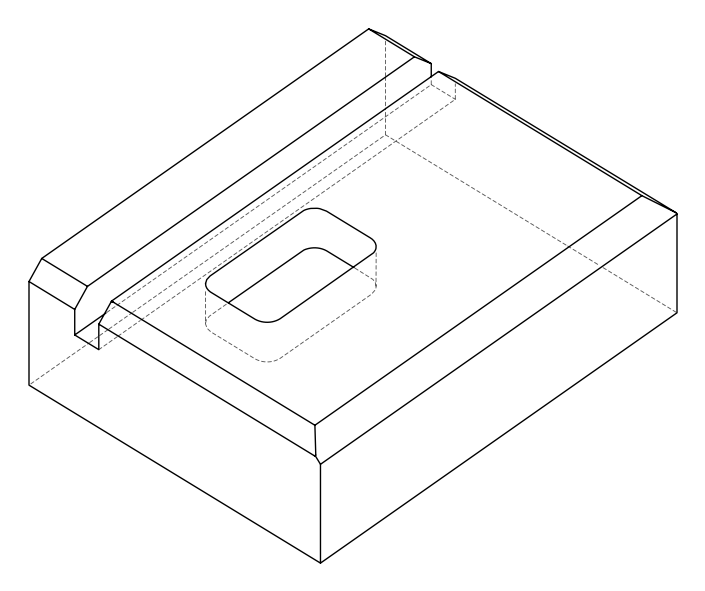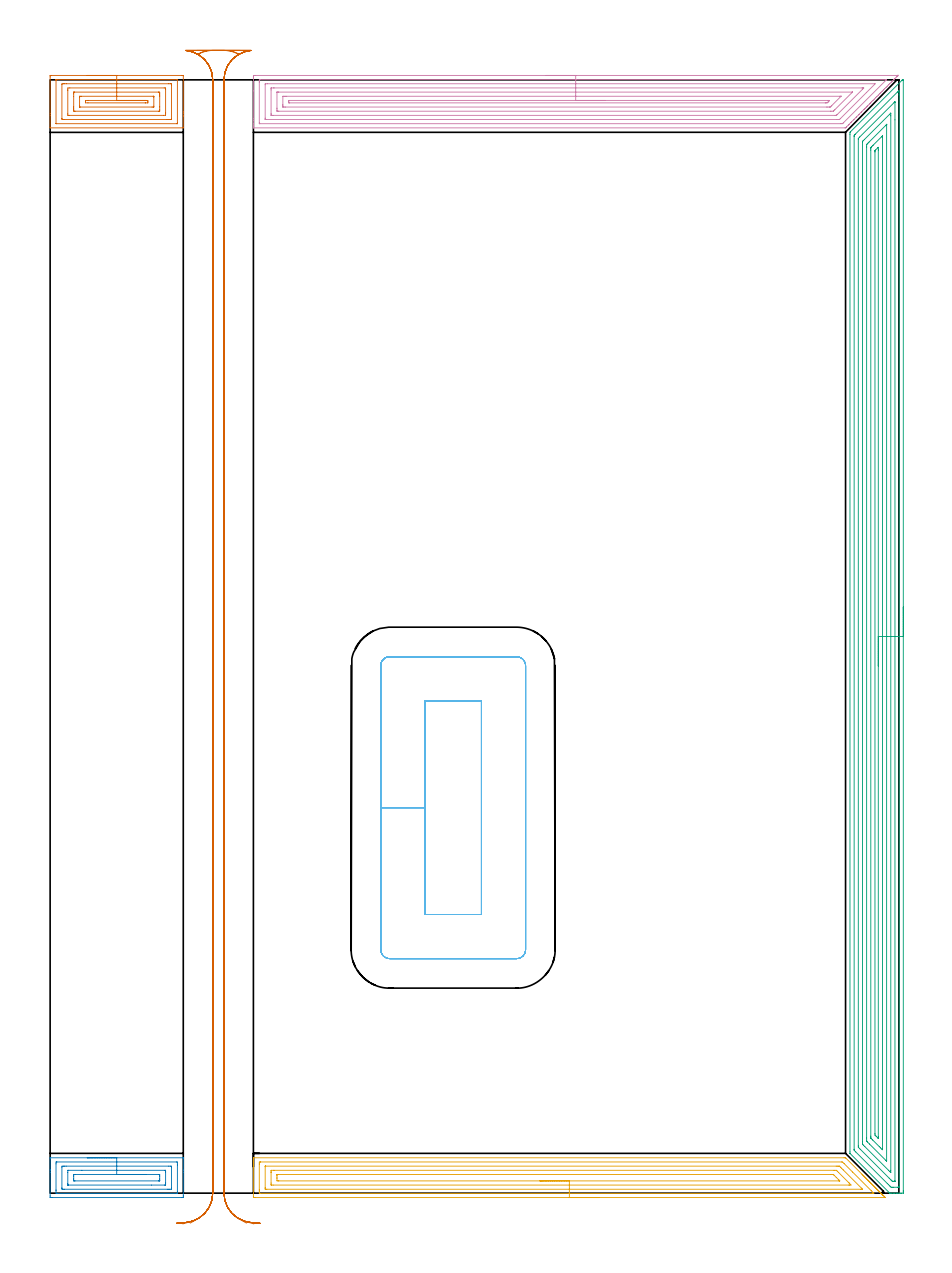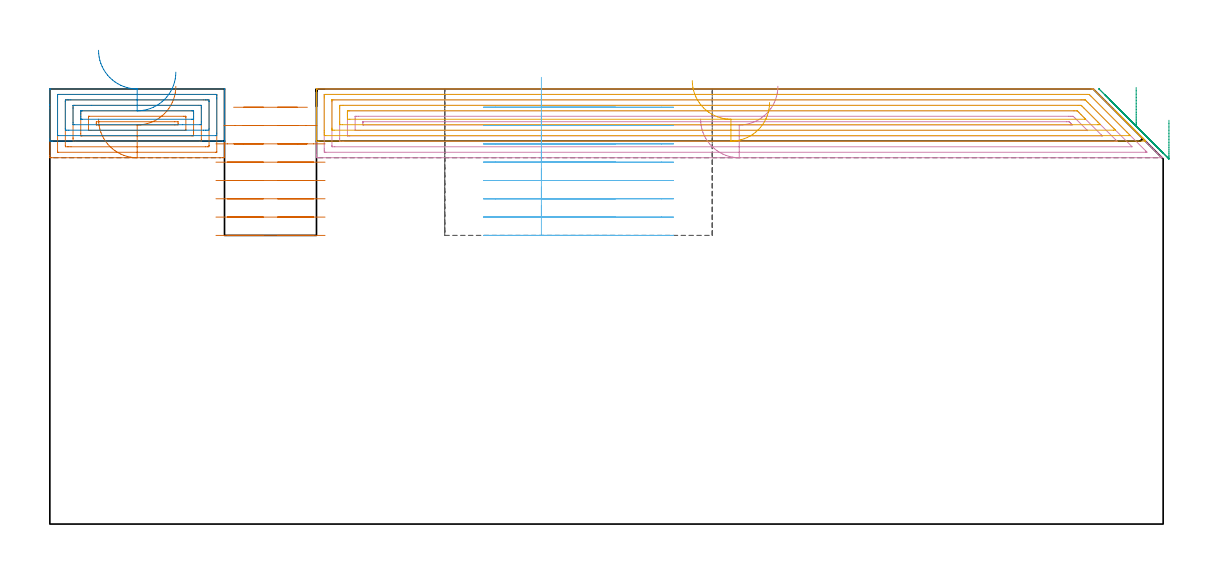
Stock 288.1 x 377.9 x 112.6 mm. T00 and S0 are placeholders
(PLAN: 7 operations, 1 tool changes, 68.6 min)
(1 AREA_MILL | FG_CHAMFER_SURFACE | UGT0205_001 | 2.77 min | 8370 mm3)
(2 AREA_MILL_1 | FG_CHAMFER_SURFACE_1 | UGT0205_001 | 2.09 min | 4748 mm3)
(3 AREA_MILL_2 | FG_CHAMFER_SURFACE_2 | UGT0205_001 | 20.66 min | 61865 mm3)
(4 AREA_MILL_3 | FG_CHAMFER_SURFACE_3 | UGT0205_001 | 12 min | 34031 mm3)
(5 AREA_MILL_4 | FG_CHAMFER_SURFACE_4 | UGT0205_001 | 8.61 min | 19360 mm3)
(6 MILL_RECTANGULAR_POCKET | POCKET_RECTANGULAR_STRAIGHT | UGT0201_094 | Follow Part, ap 5, ae 75% | 8.95 min | 315731 mm3)
(7 MILL_RECTANGULAR_SLOT | SLOT_RECTANGULAR | UGT0201_094 | Follow Part, ap 5, ae 75% | 13.52 min | 337219 mm3)
(TOOL UGT0205_001 | Chamfer Mill 20 x 3 x 45 deg. | D20 FL50 Z2)
(TOOL UGT0201_094 | End mill 20 mm | D20 FL38 Z4)
(OP 1 AREA_MILL)
G17 G21 G94 G90
T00 M6
G54
G17 G0 G90 X12.6 Y379.4 S1061 M3
G43 Z122.6 H0
Z104.8
G94 G1 X12.638 Z103.928 F250.
X12.752 Z103.064
X12.941 Z102.212
X13.203 Z101.38
X13.537 Z100.574
X13.94 Z99.8
X14.409 Z99.064
X14.94 Z98.372
X15.529 Z97.729
X16.172 Z97.14
X16.864 Z96.609
X17.6 Z96.14
X18.374 Z95.737
X19.18 Z95.403
X20.012 Z95.141
X20.864 Z94.952
X21.728 Z94.838
X22.6 Z94.8
X44.708
X45.102 Y379.394 Z94.802
X45.19 Y379.391 Z94.805
X45.2 Y379.297 Z94.899
Y367.011 Z107.183
Y366.519 Z107.674
Y365.734 Z108.465
Y365.634 Z108.564
X45.199 Y361.709 Z112.489
X45.19 Y361.605 Z112.593
X45.15 Y361.6 Z112.6
X0.05
X0.01 Y361.605 Z112.593
X0. Y361.711 Z112.487
Y365.734 Z108.465
Y366.519 Z107.674
Y378.904 Z95.292
X0.001 Y379.395 Z94.801
X0.002 Y379.396 Z94.8
X0.492 Y379.4
X22.6
Y377.986 Z96.214
X42.974 Y377.985 Z96.215
X43.143 Y377.981 Z96.219
X43.18 Y377.979 Z96.221
X43.19 Y377.961 Z96.239
X43.196 Y377.929 Z96.271
X43.199 Y377.895 Z96.305
Y363.344 Z110.856
X43.196 Y363.171 Z111.029
X43.19 Y363.033 Z111.167
X43.184 Y363.02 Z111.18
X43.178 Y363.017 Z111.183
X43.152 Y363.015 Z111.185
X42.94 Y363.014 Z111.186
X2.226 Y363.015 Z111.185
X2.057 Y363.019 Z111.181
X2.021 Y363.021 Z111.179
X2.01 Y363.039 Z111.161
X2.004 Y363.071 Z111.129
X2.001 Y363.105 Z111.095
Y377.656 Z96.544
X2.004 Y377.829 Z96.371
X2.01 Y377.967 Z96.233
X2.016 Y377.98 Z96.22
X2.022 Y377.983 Z96.217
X2.048 Y377.985 Z96.215
X2.26 Y377.986 Z96.214
X22.6
Y376.572 Z97.628
X40.287 Y376.571 Z97.629
X40.852 Y376.569 Z97.631
X41.171 Y376.564 Z97.636
X41.198 Y376.25 Z97.95
X41.2 Y376.222 Z97.978
X41.199 Y364.722 Z109.478
X41.171 Y364.435 Z109.765
X40.606 Y364.43 Z109.77
X40.287 Y364.429 Z109.771
X39.724 Y364.428 Z109.772
X4.913 Y364.429 Z109.771
X4.348 Y364.431 Z109.769
X4.029 Y364.436 Z109.764
X4.002 Y364.75 Z109.45
X4.001 Y364.778 Z109.422
Y376.278 Z97.922
X4.029 Y376.564 Z97.636
X4.594 Y376.57 Z97.63
X4.913 Y376.571 Z97.629
X5.476 Y376.572 Z97.628
X22.6
Y375.157 Z99.043
X38.727
X39.187 Y375.15 Z99.05
X39.199 Y374.684 Z99.516
X39.2 Y366.722 Z107.478
X39.198 Y366.519 Z107.681
X39.187 Y365.85 Z108.35
X38.518 Y365.843 Z108.357
X6.473
X6.013 Y365.85 Z108.35
X6.001 Y366.316 Z107.884
X6. Y374.278 Z99.922
X6.002 Y374.481 Z99.719
X6.013 Y375.15 Z99.05
X6.682 Y375.157 Z99.043
X22.6
Y373.743 Z100.457
X36.749 Y373.742 Z100.458
X36.896 Y373.741 Z100.459
X37.18 Y373.736 Z100.464
X37.19 Y373.596 Z100.604
X37.198 Y373.147 Z101.053
X37.2 Y372.712 Z101.488
Y372.261 Z101.939
Y368.722 Z105.478
Y367.838 Z106.362
X37.197 Y367.404 Z106.796
X37.193 Y367.292 Z106.908
X37.191 Y367.269 Z106.931
X37.14 Y367.264 Z106.936
X37.043 Y367.26 Z106.94
X36.896 Y367.257 Z106.943
X8.451 Y367.258 Z106.942
X8.304 Y367.259 Z106.941
X8.02 Y367.264 Z106.936
X8.01 Y367.404 Z106.796
X8.002 Y367.853 Z106.347
X8. Y368.288 Z105.912
Y368.739 Z105.461
Y372.278 Z101.922
Y373.162 Z101.038
X8.003 Y373.596 Z100.604
X8.007 Y373.708 Z100.492
X8.009 Y373.731 Z100.469
X8.06 Y373.736 Z100.464
X8.157 Y373.74 Z100.46
X8.304 Y373.743 Z100.457
X22.6
Y372.329 Z101.871
X34.981
X35.148 Y372.328 Z101.872
X35.176 Y372.325 Z101.875
X35.184 Y372.323 Z101.877
X35.19 Y372.309 Z101.892
X35.196 Y372.193 Z102.007
X35.199 Y372.046 Z102.154
Y368.954 Z105.246
X35.193 Y368.734 Z105.466
X35.19 Y368.678 Z105.522
X35.168 Y368.675 Z105.525
X35.106 Y368.673 Z105.527
X34.981 Y368.672 Z105.528
X34.598 Y368.671 Z105.529
X10.219
X10.052 Y368.672 Z105.528
X10.024 Y368.675 Z105.525
X10.016 Y368.677 Z105.523
X10.01 Y368.691 Z105.509
X10.004 Y368.807 Z105.393
X10.001 Y368.954 Z105.246
Y372.046 Z102.155
X10.007 Y372.266 Z101.934
X10.01 Y372.322 Z101.878
X10.032 Y372.325 Z101.875
X10.094 Y372.327 Z101.873
X10.219 Y372.328 Z101.872
X10.602 Y372.329 Z101.871
X22.6
Y370.915 Z103.285
X32.355
X33.175 Y370.908 Z103.292
X33.19 Y370.5 Z103.7
X33.177 Y370.092 Z104.108
X33.155 Y370.091 Z104.109
X32.328 Y370.085 Z104.115
X32.3
X12.845
X12.025 Y370.092 Z104.108
X12.01 Y370.5 Z103.7
X12.023 Y370.908 Z103.292
X12.045 Y370.909 Z103.291
X12.872 Y370.915 Z103.285
X22.6
X23.472 Z103.323
X24.337 Z103.437
X25.188 Z103.626
X26.02 Z103.888
X26.826 Z104.222
X27.6 Z104.625
X28.336 Z105.094
X29.028 Z105.625
X29.671 Z106.214
X30.26 Z106.857
X30.792 Z107.55
X31.26 Z108.285
X31.663 Z109.059
X31.997 Z109.865
X32.259 Z110.697
X32.448 Z111.549
X32.562 Z112.414
X32.6 Z113.285
G0 Z122.6
M5
M2
(OP 2 AREA_MILL_1)
G17 G21 G94 G90
T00 M6
G54
G17 G0 G90 X12.6 Y12. S1061 M3
G43 Z122.6 H0
G94 G1 X12.638 Z121.728 F250.
X12.752 Z120.863
X12.941 Z120.012
X13.203 Z119.18
X13.537 Z118.374
X13.94 Z117.6
X14.408 Z116.864
X14.94 Z116.172
X15.529 Z115.529
X16.172 Z114.939
X16.864 Z114.408
X17.6 Z113.94
X18.374 Z113.537
X19.18 Z113.203
X20.012 Z112.941
X20.864 Z112.752
X21.728 Z112.638
X22.6 Z112.6
X45.15
X45.191 Y11.995 Z112.591
X45.194 Y11.991 Z112.586
X45.2 Y11.88 Z112.478
Y7.813 Z108.412
Y7.025 Z107.619
X45.199 Y-0.963 Z99.633
X45.197 Y-1.454 Z99.142
X45.193 Y-1.491 Z99.105
X44.708 Y-1.5 Z99.1
X0.716 Y-1.499 Z99.101
X0.492 Y-1.498 Z99.102
X0.007 Y-1.491 Z99.105
X0.003 Y-1.454 Z99.142
X0. Y-0.963 Z99.633
Y7.025 Z107.619
Y7.813 Z108.412
Y7.913 Z108.511
Y11.88 Z112.479
X0.006 Y11.991 Z112.586
X0.009 Y11.995 Z112.591
X0.05 Y12. Z112.6
X22.6
Y10.586 Z111.186
X42.94 Y10.585 Z111.185
X43.19 Y10.575 Z111.175
X43.197 Y10.317 Z110.917
X43.2 Y9.688 Z110.288
Y9.427 Z110.027
X43.199 Y0.552 Z101.152
X43.19 Y-0.075 Z100.525
X42.95 Y-0.085 Z100.515
X42.94 Y-0.086 Z100.514
X2.26 Y-0.085 Z100.515
X2.01 Y-0.075 Z100.525
X2.003 Y0.183 Z100.783
X2. Y0.812 Z101.412
Y1.073 Z101.673
X2.001 Y9.948 Z110.548
X2.01 Y10.575 Z111.175
X2.25 Y10.585 Z111.185
X2.26 Y10.586 Z111.186
X22.6
Y9.172 Z109.772
X40.287 Y9.171 Z109.771
X40.804 Y9.169 Z109.769
X41.171 Y9.164 Z109.764
X41.198 Y8.8 Z109.4
X41.2 Y8.772 Z109.372
X41.199 Y1.672 Z102.272
X41.171 Y1.335 Z101.935
X40.655 Y1.33 Z101.93
X40.287 Y1.329 Z101.929
X39.772 Y1.328 Z101.928
X4.913 Y1.329 Z101.929
X4.397 Y1.331 Z101.931
X4.029 Y1.335 Z101.935
X4.002 Y1.7 Z102.3
X4. Y1.728 Z102.328
X4.001 Y8.828 Z109.428
X4.029 Y9.164 Z109.764
X4.545 Y9.17 Z109.77
X4.913 Y9.171 Z109.771
X5.428 Y9.172 Z109.772
X22.6
Y7.757 Z108.357
X38.951
X39.091 Y7.755 Z108.355
X39.159 Y7.753 Z108.353
X39.186 Y7.751 Z108.351
X39.19 Y7.73 Z108.33
X39.199 Y7.229 Z107.829
Y3.475 Z104.075
X39.195 Y2.795 Z103.395
X39.19 Y2.751 Z103.351
X39.155 Y2.749 Z103.349
X39.065 Y2.746 Z103.346
X38.883 Y2.744 Z103.344
X34.384 Y2.743 Z103.343
X6.249
X6.109 Y2.745 Z103.345
X6.041 Y2.747 Z103.347
X6.014 Y2.749 Z103.349
X6.01 Y2.77 Z103.37
X6.001 Y3.271 Z103.871
Y7.025 Z107.625
X6.005 Y7.705 Z108.305
X6.01 Y7.749 Z108.349
X6.045 Y7.751 Z108.351
X6.135 Y7.754 Z108.354
X6.317 Y7.756 Z108.356
X10.778 Y7.757 Z108.357
X22.6
Y6.343 Z106.943
X36.749
X36.954 Y6.342 Z106.942
X37.09 Y6.339 Z106.939
X37.19 Y6.336 Z106.936
X37.193 Y6.288 Z106.888
X37.197 Y6.138 Z106.738
X37.2 Y5.685 Z106.285
Y4.798 Z105.398
X37.199 Y4.362 Z104.962
X37.198 Y4.249 Z104.849
X37.194 Y4.193 Z104.793
X37.191 Y4.17 Z104.77
X37.157 Y4.164 Z104.764
X36.952 Y4.159 Z104.759
X36.749 Y4.158 Z104.758
X8.451 Y4.157 Z104.757
X8.246 Y4.158 Z104.758
X8.11 Y4.161 Z104.761
X8.01 Y4.164 Z104.764
X8.007 Y4.212 Z104.812
X8.003 Y4.362 Z104.962
X8. Y4.815 Z105.415
Y5.702 Z106.302
X8.001 Y6.138 Z106.738
X8.002 Y6.251 Z106.851
X8.006 Y6.307 Z106.907
X8.009 Y6.33 Z106.93
X8.043 Y6.336 Z106.936
X8.248 Y6.341 Z106.941
X8.451 Y6.342 Z106.942
X22.6 Y6.343 Z106.943
X23.472 Z106.981
X24.336 Z107.095
X25.188 Z107.284
X26.02 Z107.546
X26.826 Z107.88
X27.6 Z108.283
X28.336 Z108.752
X29.028 Z109.283
X29.671 Z109.872
X30.26 Z110.515
X30.792 Z111.207
X31.26 Z111.943
X31.663 Z112.717
X31.997 Z113.523
X32.259 Z114.355
X32.448 Z115.207
X32.562 Z116.072
X32.6 Z116.943
G0 Z122.6
M5
M2
(OP 3 AREA_MILL_2)
G17 G21 G94 G90
T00 M6
G54
G17 G0 G90 X289.6 Y198.935 S1061 M3
G43 Z122.6 H0
Z104.5
G94 G1 Y198.897 Z103.628 F250.
Y198.783 Z102.763
Y198.594 Z101.912
Y198.332 Z101.08
Y197.998 Z100.274
Y197.595 Z99.5
Y197.126 Z98.764
Y196.595 Z98.072
Y196.006 Z97.429
Y195.363 Z96.84
Y194.671 Z96.308
Y193.935 Z95.84
Y193.161 Z95.437
Y192.355 Z95.103
Y191.523 Z94.841
Y190.671 Z94.652
Y189.806 Z94.538
Y188.935 Z94.5
Y0.914
X289.599 Y0.608 Z94.501
X289.593 Y0.029 Z94.503
X289.591 Y0.007 Z94.505
X289.015 Y0. Z95.08
X288.73 Z95.365
X288.124 Z95.97
X287.555 Z96.542
X287.233 Z96.863
X286.664 Z97.432
X286.342 Z97.753
X285.697 Z98.402
X285.327 Z98.772
X285.005 Y0.003 Z99.094
X285. Y0.006 Z99.099
X284.838 Y0.161 Z99.261
X284.814 Y0.186 Z99.286
X271.557 Y13.443 Z112.543
X271.523 Y13.48 Z112.577
X271.507 Y13.5 Z112.593
X271.5 Y13.997 Z112.6
Y359.44
X271.501 Y360.095 Z112.587
X271.623 Y360.224 Z112.475
X289.172 Y377.774 Z94.924
X289.255 Y377.859 Z94.837
X289.297 Y377.89 Z94.793
X289.334 Y377.898 Z94.756
X289.549 Z94.546
X289.599 Y377.87 Z94.499
X289.6 Y188.935 Z94.5
X288.186 Z95.914
Y2.269
X288.184 Y2.144 Z95.916
X288.181 Y2.062 Z95.919
X288.178 Y2.008 Z95.922
X288.172 Y2.007 Z95.928
X288.124 Y2.004 Z95.976
X287.625 Y2. Z96.475
X286.342 Y2.001 Z97.758
X285.84 Y2.003 Z98.26
X285.451 Y2.01 Z98.649
X285.06 Y2.393 Z99.04
X284.56 Y2.891 Z99.54
X284.164 Y3.286 Z99.936
X273.454 Y13.997 Z110.646
X272.976 Y14.482 Z111.124
X272.931 Y14.53 Z111.169
X272.921 Y14.704 Z111.179
X272.916 Y14.828 Z111.184
X272.915 Y14.89 Z111.185
Y358.672
X272.917 Y358.796 Z111.183
X272.921 Y359.041 Z111.179
X272.976 Y359.115 Z111.124
X273.135 Y359.281 Z110.965
X273.29 Y359.44 Z110.81
X287.572 Y373.722 Z96.528
X287.851 Y373.995 Z96.249
X288.124 Y374.262 Z95.976
X288.179 Y373.722 Z95.921
X288.182 Y373.664 Z95.918
X288.186 Y372.829 Z95.914
Y372.767
Y188.935
X286.772 Z97.328
X286.771 Y4.178 Z97.329
X286.77 Y4.071 Z97.33
X286.767 Y4.018 Z97.333
X286.766 Y4.013 Z97.334
X286.748 Y4.008 Z97.352
X286.697 Y4.004 Z97.403
X286.519 Y4.001 Z97.581
X286.342 Y4.004 Z97.758
X286.164 Y4.01 Z97.936
X285.879 Y4.033 Z98.221
X285.725 Y4.178 Z98.375
X285.451 Y4.45 Z98.649
X284.828 Y5.071 Z99.272
X275.009 Y14.89 Z109.091
X274.758 Y15.142 Z109.342
X274.441 Y15.467 Z109.659
X274.362 Y15.549 Z109.738
X274.335 Y15.591 Z109.765
X274.333 Y15.639 Z109.767
X274.331 Y15.782 Z109.769
X274.329 Y16.213 Z109.771
Y357.655
X274.331 Y357.87 Z109.769
X274.334 Y357.977 Z109.766
X274.337 Y358.025 Z109.763
X274.802 Y358.503 Z109.298
X286.45 Y370.151 Z97.65
X286.575 Y370.273 Z97.525
X286.718 Y370.411 Z97.382
X286.759 Y370.449 Z97.341
X286.765 Y370.42 Z97.335
X286.768 Y370.338 Z97.332
X286.771 Y370.241 Z97.329
X286.772 Y364.321 Z97.328
Y188.935
X285.357 Z98.743
Y7.749
X285.35 Y7.034 Z98.75
X285.348 Y7.012 Z98.752
X285.306 Y7.05 Z98.794
X285.204 Y7.147 Z98.896
X285.003 Y7.346 Z99.097
X284.6 Y7.749 Z99.5
X276.54 Y15.808 Z107.56
X276.108 Y16.242 Z107.992
X275.893 Y16.462 Z108.207
X275.787 Y16.574 Z108.313
X275.75 Y16.626 Z108.35
X275.748 Y16.675 Z108.352
X275.743 Y17.474 Z108.357
Y17.568
Y356.668
X275.745 Y356.762 Z108.355
X275.75 Y356.96 Z108.35
X275.762 Y357.001 Z108.338
X275.794 Y357.039 Z108.306
X275.855 Y357.104 Z108.245
X276.026 Y357.277 Z108.074
X276.403 Y357.655 Z107.697
X284.944 Y366.195 Z99.156
X285.331 Y366.581 Z98.769
X285.337 Z98.763
X285.35 Z98.75
X285.357 Y365.688 Z98.743
Y188.935
X283.943 Z100.157
Y11.045
X283.942 Y10.953 Z100.159
X283.939 Y10.881 Z100.161
X283.938 Y10.873 Z100.162
X283.914 Y10.893 Z100.186
X283.859 Y10.943 Z100.241
X283.669 Y11.13 Z100.431
X278.123 Y16.675 Z105.977
X277.431 Y17.368 Z106.669
X277.235 Y17.568 Z106.865
X277.17 Y17.64 Z106.93
X277.164 Y17.706 Z106.936
X277.161 Y17.839 Z106.939
X277.158 Y18.46 Z106.942
X277.157 Y18.735 Z106.943
Y354.977
X277.158 Y355.251 Z106.942
X277.163 Y355.869 Z106.937
X277.164 Y355.934 Z106.936
X277.194 Y355.984 Z106.906
X277.254 Y356.048 Z106.846
X277.431 Y356.231 Z106.669
X277.696 Y356.497 Z106.404
X277.96 Y356.762 Z106.14
X283.669 Y362.469 Z100.431
X283.941 Y362.737 Z100.159
X283.942 Y362.736 Z100.158
X283.943 Y188.935 Z100.157
X282.529 Z101.571
X282.528 Y15.139 Z101.572
X282.526 Y14.89 Z101.574
X282.524 Y14.776 Z101.576
X282.522 Y14.738 Z101.578
X282.497 Y14.76 Z101.603
X282.36 Y14.89 Z101.74
X281.887 Y15.361 Z102.213
X281.465 Y15.782 Z102.635
X279.213 Y18.034 Z104.887
X278.788 Y18.46 Z105.312
X278.647 Y18.606 Z105.453
X278.597 Y18.661 Z105.503
X278.578 Y18.686 Z105.522
X278.576 Y18.703 Z105.524
X278.573 Y18.782 Z105.527
X278.571 Y19.103 Z105.529
Y19.353
Y354.084
X278.573 Y354.726 Z105.527
X278.576 Y354.852 Z105.524
X278.578 Y354.91 Z105.522
X278.634 Y354.977 Z105.466
X278.921 Y355.27 Z105.179
X279.213 Y355.566 Z104.887
X279.365 Y355.718 Z104.735
X282.195 Y358.547 Z101.905
X282.305 Y358.654 Z101.795
X282.493 Y358.833 Z101.607
X282.523 Y358.851 Z101.577
X282.525 Y358.801 Z101.575
X282.528 Y358.547 Z101.572
X282.529 Y358.346 Z101.571
Y188.935
X281.115 Z102.985
X281.114 Y19.114 Z102.986
X281.113 Y18.875 Z102.987
X281.111 Y18.716 Z102.989
X281.108 Y18.605 Z102.992
X281.092 Y18.617 Z103.008
X280.996 Y18.708 Z103.104
X280.346 Y19.353 Z103.754
X280.105 Y19.599 Z103.995
X280.028 Y19.681 Z104.072
X279.992 Y19.732 Z104.108
X279.986 Y20.245 Z104.114
X279.985 Y353.43 Z104.115
X279.987 Y353.669 Z104.113
X279.99 Y353.828 Z104.11
X279.992 Y353.883 Z104.108
X279.998 Y353.893 Z104.102
X280.015 Y353.914 Z104.085
X280.105 Y354.007 Z103.995
X280.143 Y354.046 Z103.957
X280.996 Y354.898 Z103.104
X281.035 Y354.937 Z103.065
X281.076 Y354.977 Z103.024
X281.094 Y354.986 Z103.006
X281.109 Y354.991 Z102.991
X281.11 Y354.977 Z102.99
X281.114 Y354.901 Z102.986
Y354.858
X281.115 Y354.084 Z102.985
Y188.935
Y188.063 Z103.023
Y187.198 Z103.137
Y186.347 Z103.326
Y185.515 Z103.588
Y184.709 Z103.922
Y183.935 Z104.325
Y183.199 Z104.794
Y182.507 Z105.325
Y181.864 Z105.914
Y181.274 Z106.557
Y180.743 Z107.25
Y180.275 Z107.985
Y179.872 Z108.759
Y179.538 Z109.565
Y179.276 Z110.397
Y179.087 Z111.249
Y178.973 Z112.114
Y178.935 Z112.985
G0 Z122.6
M5
M2
(OP 4 AREA_MILL_3)
G17 G21 G94 G90
T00 M6
G54
G17 G0 G90 X168.4 Y379.4 S1061 M3
G43 Z122.6 H0
Z104.8
G94 G1 X168.438 Z103.928 F250.
X168.552 Z103.064
X168.741 Z102.212
X169.003 Z101.38
X169.337 Z100.574
X169.74 Z99.8
X170.208 Z99.064
X170.74 Z98.372
X171.329 Z97.729
X171.972 Z97.14
X172.664 Z96.609
X173.4 Z96.14
X174.174 Z95.737
X174.98 Z95.403
X175.812 Z95.141
X176.664 Z94.952
X177.528 Z94.838
X178.4 Z94.8
X287.798 Y379.399
Y379.397 Z94.802
X287.598 Y379.197 Z95.002
X287.5 Y379.1 Z95.099
X287.306 Y378.904 Z95.292
X286.734 Y378.334 Z95.866
X286.609 Y378.208 Z95.991
X286.421 Y378.019 Z96.177
X285.87 Y377.47 Z96.73
X285.537 Y377.135 Z97.061
X285.006 Y376.606 Z97.594
X284.652 Y376.25 Z97.946
X284.142 Y375.742 Z98.458
X283.767 Y375.365 Z98.831
X283.279 Y374.878 Z99.321
X282.883 Y374.481 Z99.716
X282.415 Y374.015 Z100.185
X281.998 Y373.596 Z100.6
X281.852 Y373.452 Z100.747
X281.557 Y373.157 Z101.043
X281.113 Y372.712 Z101.485
X280.65 Y372.25 Z101.95
X280.229 Y371.827 Z102.37
X279.743 Y371.343 Z102.856
X279.344 Y370.942 Z103.255
X278.837 Y370.436 Z103.763
X278.459 Y370.058 Z104.14
X278.285 Y369.885 Z104.315
X278.097 Y369.697 Z104.503
X277.574 Y369.173 Z105.024
X277.393 Y368.993 Z105.207
X277.233 Y368.833 Z105.367
X277.132 Y368.731 Z105.467
X277.096 Y368.695 Z105.503
X276.69 Y368.288 Z105.909
X276.501 Y368.101 Z106.099
X276.369 Y367.969 Z106.231
X276.247 Y367.846 Z106.351
X276.204 Y367.803 Z106.395
X275.505 Y367.105 Z107.095
X275.363 Y366.961 Z107.235
X275.312 Y366.911 Z107.287
X274.642 Y366.241 Z107.958
X274.478 Y366.077 Z108.12
X274.42 Y366.019 Z108.179
X273.778 Y365.378 Z108.822
X273.594 Y365.192 Z109.004
X272.914 Y364.514 Z109.686
X272.709 Y364.308 Z109.889
X272.05 Y363.65 Z110.55
X271.825 Y363.423 Z110.773
X271.187 Y362.787 Z111.413
X271.15 Y362.75 Z111.449
X270.94 Y362.538 Z111.658
X270.323 Y361.923 Z112.277
X270.258 Y361.858 Z112.341
X270.021 Y361.625 Z112.569
X269.995 Y361.604 Z112.589
X269.812 Y361.6 Z112.6
X69.151
X69.008 Y361.603 Z112.588
X69. Y361.618 Z112.573
Y361.935 Z112.264
Y362.382 Z111.817
Y362.981 Z111.214
Y364.164 Z110.033
Y364.75 Z109.444
Y374.188 Z100.009
Y378.611 Z95.586
X69.003 Y378.904 Z95.293
X69.009 Y379.391 Z94.806
X69.103 Y379.394 Z94.804
X69.597 Y379.4 Z94.8
X178.4
Y377.986 Z96.214
X283.577 Y377.985 Z96.215
X283.636
X283.672 Y377.984 Z96.216
X283.907 Y377.967 Z96.233
X283.883 Y377.941 Z96.259
X283.802 Y377.854 Z96.346
X283.72 Y377.77 Z96.43
X283.636 Y377.685 Z96.515
X269.367 Y363.416 Z110.784
X269.147 Y363.198 Z111.002
X269.048 Y363.104 Z111.096
X268.986 Y363.047 Z111.153
X268.953 Y363.021 Z111.179
X268.441 Y363.014 Z111.186
X71.16 Y363.015 Z111.185
X71.067 Y363.017 Z111.183
X71.023 Y363.021 Z111.179
X71.01 Y363.023 Z111.177
X71.008 Y363.038 Z111.162
X71.003 Y363.134 Z111.066
X71. Y363.358 Z110.842
X71.001 Y377.135 Z97.065
X71.002 Y377.51 Z96.69
X71.01 Y377.889 Z96.311
X71.015 Y377.979 Z96.221
X71.059 Y377.981 Z96.219
X71.166 Y377.984 Z96.216
X71.38 Y377.986 Z96.214
X71.414
X178.4
Y376.572 Z97.628
X279.857 Y376.571 Z97.629
X280.069 Y376.569 Z97.631
X277.134 Y373.633 Z100.567
X268.251 Y364.75 Z109.45
X268.028 Y364.529 Z109.671
X267.962 Y364.468 Z109.732
X267.935 Y364.445 Z109.755
X267.901 Y364.434 Z109.766
X267.583 Y364.432 Z109.768
X267.015 Y364.429 Z109.771
X73.488
X73.164 Y364.43 Z109.77
X73.057 Y364.433 Z109.767
X73.021 Y364.435 Z109.765
X73.01 Y364.443 Z109.757
X73.006 Y364.479 Z109.721
X73.002 Y364.587 Z109.613
X73. Y364.75 Z109.45
Y364.913 Z109.287
X73.001 Y376.25 Z97.95
X73.003 Y376.41 Z97.79
X73.012 Y376.564 Z97.636
X73.164 Y376.567 Z97.633
X73.733 Y376.571 Z97.629
X178.4 Y376.572 Z97.628
Y375.157 Z99.043
X275.609
X275.82 Y375.156 Z99.044
X276.102 Y375.153 Z99.047
X276.189 Y375.15 Z99.05
X276.14 Y375.095 Z99.105
X276.074 Y375.024 Z99.176
X276.015 Y374.964 Z99.236
X275.82 Y374.769 Z99.431
X267.132 Y366.081 Z108.119
X266.984 Y365.935 Z108.265
X266.928 Y365.883 Z108.317
X266.896 Y365.857 Z108.343
X266.86 Y365.85 Z108.35
X266.691 Y365.846 Z108.354
X266.48 Y365.843 Z108.357
X75.629
X75.095 Y365.847 Z108.353
X75.037 Y365.85 Z108.35
X75.01 Y365.856 Z108.344
X75.007 Y365.899 Z108.301
X75.003 Y366.088 Z108.112
X75. Y366.467 Z107.733
Y374.481 Z99.719
X75.003 Y374.897 Z99.303
X75.007 Y375.105 Z99.095
X75.01 Y375.15 Z99.05
X75.061 Y375.153 Z99.047
X75.159 Y375.156 Z99.044
X75.84 Y375.157 Z99.043
X76.049
X178.4
Y373.743 Z100.457
X272.19
X272.289 Y373.741 Z100.459
X272.323 Y373.739 Z100.461
X272.328 Y373.738 Z100.462
X272.32 Y373.727 Z100.473
X272.273 Y373.674 Z100.526
X272.198 Y373.596 Z100.604
X272.12 Y373.518 Z100.682
X266.347 Y367.745 Z106.455
X266.002 Y367.404 Z106.796
X265.899 Y367.305 Z106.895
X265.863 Y367.273 Z106.927
X265.799 Y367.264 Z106.936
X265.055 Y367.258 Z106.942
X264.907 Y367.257 Z106.943
X77.623
X77.475 Y367.259 Z106.941
X77.179 Y367.264 Z106.936
X77.01 Y367.268 Z106.932
X77.006 Y367.316 Z106.884
X77.004 Y367.404 Z106.796
X77. Y368.022 Z106.178
Y368.288 Z105.912
X77.001 Y373.673 Z100.527
X77.002 Y373.712 Z100.488
X77.006 Y373.73 Z100.47
X77.008 Y373.734 Z100.466
X77.032 Y373.736 Z100.464
X77.327 Y373.742 Z100.458
X77.475 Y373.743 Z100.457
X77.623
X178.4
Y372.329 Z101.871
X267.969 Y372.328 Z101.872
X268.192 Y372.327 Z101.873
X268.475 Y372.325 Z101.875
Y372.323 Z101.877
X265.325 Y369.173 Z105.027
X265.116 Y368.966 Z105.234
X264.907 Y368.765 Z105.435
X264.806 Y368.678 Z105.522
X264.714 Y368.676 Z105.524
X264.52 Y368.673 Z105.527
X264.016 Y368.671 Z105.529
X263.63
X79.913
X79.407 Y368.673 Z105.527
X79.016 Y368.676 Z105.524
X79.01 Y368.679 Z105.521
X79.003 Y368.689 Z105.511
X79.001 Y369.173 Z105.027
X79. Y369.577 Z104.623
X79.002 Y372.229 Z101.971
X79.006 Y372.288 Z101.912
X79.01 Y372.318 Z101.882
X79.029 Y372.322 Z101.878
X79.154 Y372.325 Z101.875
X79.407 Y372.328 Z101.872
X79.793 Y372.329 Z101.871
X80.299
X178.4
Y370.915 Z103.285
X264.044
X264.417 Y370.911 Z103.289
X264.588 Y370.908 Z103.292
X264.555 Y370.864 Z103.336
X264.33 Y370.631 Z103.569
X264.096 Y370.394 Z103.806
X264.016 Y370.313 Z103.887
X263.883 Y370.19 Z104.01
X263.772 Y370.092 Z104.108
X263.567 Y370.089 Z104.111
X263.146 Y370.085 Z104.115
X263.124
X81.191 Y370.086 Z104.114
X81.162
X81.009 Y370.095 Z104.105
X81.002 Y370.14 Z104.06
X81.001 Y370.155 Z104.045
X81. Y370.247 Z103.953
X81.001 Y370.353 Z103.847
X81.005 Y370.721 Z103.479
X81.01 Y370.897 Z103.303
X81.029 Y370.908 Z103.292
X81.079 Y370.911 Z103.289
X81.187 Y370.915 Z103.285
X178.4
X179.272 Z103.323
X180.136 Z103.437
X180.988 Z103.626
X181.82 Z103.888
X182.626 Z104.222
X183.4 Z104.625
X184.136 Z105.094
X184.828 Z105.625
X185.471 Z106.214
X186.06 Z106.857
X186.592 Z107.55
X187.06 Z108.285
X187.463 Z109.059
X187.797 Z109.865
X188.059 Z110.697
X188.248 Z111.549
X188.362 Z112.414
X188.4 Z113.285
G0 Z122.6
M5
M2
(OP 5 AREA_MILL_4)
G17 G21 G94 G90
T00 M6
G54
G17 G0 G90 X186.25 Y-1.5 S1061 M3
G43 Z122.6 H0
Z109.1
G94 G1 X186.212 Z108.228 F250.
X186.098 Z107.363
X185.909 Z106.512
X185.647 Z105.68
X185.313 Z104.874
X184.91 Z104.1
X184.442 Z103.364
X183.91 Z102.672
X183.321 Z102.029
X182.678 Z101.44
X181.986 Z100.908
X181.25 Z100.44
X180.476 Z100.037
X179.67 Z99.703
X178.838 Z99.441
X177.987 Z99.252
X177.122 Z99.138
X176.25 Z99.1
X69.605
X69.249 Y-1.497 Z99.102
X69.01 Y-1.492 Z99.106
X69. Y-1.249 Z99.348
Y8.8 Z109.394
Y9.372 Z109.969
Y9.688 Z110.284
Y10.26 Z110.856
Y10.575 Z111.17
Y11.207 Z111.807
Y11.618 Z112.217
X69.007 Y11.968 Z112.559
X69.01 Y11.997 Z112.588
X69.159 Y12. Z112.6
X269.509
X269.995 Y12.002 Z112.58
X270.081 Y11.92 Z112.518
X275.568 Y6.433 Z107.029
X275.674 Y6.326 Z106.925
X275.756 Y6.245 Z106.844
X275.864 Y6.138 Z106.734
X275.969 Y6.032 Z106.631
X276.053 Y5.947 Z106.547
X276.16 Y5.842 Z106.438
X276.263 Y5.737 Z106.337
X276.351 Y5.65 Z106.249
X276.456 Y5.546 Z106.142
X276.557 Y5.443 Z106.043
X276.648 Y5.352 Z105.952
X276.752 Y5.25 Z105.846
X276.852 Y5.149 Z105.748
X276.945 Y5.055 Z105.654
X277.048 Y4.954 Z105.55
X277.146 Y4.855 Z105.454
X277.243 Y4.757 Z105.357
X277.344 Y4.658 Z105.254
X277.44 Y4.56 Z105.16
X277.54 Y4.46 Z105.059
X277.639 Y4.362 Z104.958
X277.734 Y4.266 Z104.865
X277.838 Y4.162 Z104.762
X277.935 Y4.067 Z104.663
X278.029 Y3.972 Z104.571
X278.135 Y3.865 Z104.464
X278.231 Y3.771 Z104.367
X278.323 Y3.677 Z104.277
X278.433 Y3.567 Z104.167
X278.527 Y3.475 Z104.071
X278.617 Y3.383 Z103.983
X278.73 Y3.27 Z103.869
X278.823 Y3.179 Z103.775
X278.911 Y3.089 Z103.688
X279.028 Y2.973 Z103.572
X279.119 Y2.883 Z103.479
X279.206 Y2.795 Z103.394
X279.325 Y2.675 Z103.274
X279.415 Y2.587 Z103.183
X279.5 Y2.5 Z103.1
X279.623 Y2.378 Z102.977
X279.71 Y2.291 Z102.888
X279.794 Y2.206 Z102.805
X279.92 Y2.08 Z102.679
X280.006 Y1.996 Z102.592
X280.089 Y1.912 Z102.511
X280.218 Y1.783 Z102.382
X280.302 Y1.7 Z102.296
X280.383 Y1.618 Z102.217
X280.515 Y1.485 Z102.084
X280.598 Y1.404 Z102.
X280.677 Y1.323 Z101.923
X280.813 Y1.188 Z101.787
X280.894 Y1.108 Z101.704
X280.971 Y1.029 Z101.628
X281.11 Y0.89 Z101.489
X281.19 Y0.812 Z101.408
X281.266 Y0.735 Z101.334
X281.408 Y0.593 Z101.192
X281.485 Y0.516 Z101.113
X281.56 Y0.441 Z101.04
X281.705 Y0.295 Z100.894
X281.781 Y0.22 Z100.817
X281.854 Y0.146 Z100.745
X282.003 Y-0.002 Z100.597
X282.077 Y-0.075 Z100.521
X282.148 Y-0.148 Z100.451
X282.3 Y-0.3 Z100.3
X282.373 Y-0.371 Z100.225
X282.443 Y-0.442 Z100.157
X282.597 Y-0.597 Z100.002
X282.669 Y-0.667 Z99.929
X282.737 Y-0.736 Z99.863
X282.895 Y-0.895 Z99.705
X282.965 Y-0.963 Z99.633
X283.163 Y-1.163 Z99.437
X283.192 Y-1.192 Z99.408
X283.408 Y-1.407 Z99.192
X283.49 Y-1.49 Z99.108
X283.491 Y-1.497 Z99.102
X283.49 Y-1.499 Z99.099
X176.25 Y-1.5 Z99.1
Y-0.086 Z100.514
X71.39 Y-0.085 Z100.515
X71.01 Y-0.075 Z100.525
X71.002 Y0.31 Z100.91
X71.001 Y0.812 Z101.412
X71. Y1.2 Z101.8
X71.001 Y9.688 Z110.288
X71.002 Y10.074 Z110.674
X71.01 Y10.575 Z111.175
X71.38 Y10.585 Z111.185
X71.39 Y10.586 Z111.186
X268.616 Y10.585 Z111.185
X268.963 Y10.575 Z111.175
X269.509 Y10.04 Z110.64
X272.409 Y7.142 Z107.742
X278.738 Y0.812 Z101.412
X279.325 Y0.222 Z100.822
X279.614 Y-0.075 Z100.525
X279.335 Y-0.085 Z100.515
X279.325 Y-0.086 Z100.514
X176.25
Y1.328 Z101.928
X73.548 Y1.329 Z101.929
X73.175 Y1.331 Z101.931
X73.051 Y1.333 Z101.933
X73.015 Y1.335 Z101.935
X73.009 Y1.41 Z102.01
X73.004 Y1.526 Z102.126
X73.001 Y1.7 Z102.3
X73. Y1.873 Z102.473
X73.001 Y8.973 Z109.573
X73.007 Y9.147 Z109.747
X73.01 Y9.166 Z109.766
X73.013 Y9.168 Z109.768
X73.035 Y9.17 Z109.77
X73.081 Y9.171 Z109.771
X73.175
X266.831
X267.352 Y9.17 Z109.77
X267.724 Y9.167 Z109.767
X267.847 Y9.164 Z109.764
X267.935 Y9.154 Z109.754
X268.007 Y9.085 Z109.685
X268.298 Y8.8 Z109.4
X268.616 Y8.485 Z109.085
X269.188 Y7.913 Z108.513
X275.4 Y1.7 Z102.3
X275.756 Y1.342 Z101.942
Y1.333 Z101.933
Y1.332 Z101.932
X275.236 Y1.329 Z101.929
X176.25 Y1.328 Z101.928
Y2.743 Z103.343
X75.695
X75.08 Y2.748 Z103.348
X75.014 Y2.749 Z103.349
X75.009 Y2.838 Z103.438
X75.004 Y3.037 Z103.637
X75. Y3.435 Z104.035
Y6.985 Z107.585
Y7.025 Z107.625
X75.005 Y7.449 Z108.049
X75.01 Y7.66 Z108.26
X75.02 Y7.751 Z108.351
X75.12 Y7.753 Z108.353
X75.852 Y7.757 Z108.357
X76.008
X266.096
X266.831 Y7.752 Z108.352
X266.876 Y7.75 Z108.35
X266.924 Y7.716 Z108.316
X267.027 Y7.618 Z108.218
X267.229 Y7.421 Z108.021
X267.626 Y7.025 Z107.625
X271.176 Y3.475 Z104.075
X271.293 Y3.355 Z103.955
X271.868 Y2.75 Z103.35
X271.293 Y2.744 Z103.344
X271.137 Y2.743 Z103.343
X176.25
Y4.157 Z104.757
X77.637 Y4.158 Z104.758
X77.43 Y4.159 Z104.759
X77.026 Y4.164 Z104.764
X77.01 Y4.362 Z104.962
X77.001 Y4.994 Z105.594
Y5.25 Z105.85
Y5.883 Z106.483
X77.003 Y6.138 Z106.738
X77.008 Y6.295 Z106.895
X77.01 Y6.329 Z106.929
X77.087 Y6.336 Z106.936
X77.224 Y6.339 Z106.939
X77.431 Y6.342 Z106.942
X265.046
X265.737 Y6.338 Z106.938
X265.831 Y6.336 Z106.936
X265.939 Y6.253 Z106.853
X266.059 Y6.138 Z106.738
X266.831 Y5.371 Z105.971
X267.724 Y4.478 Z105.078
X267.839 Y4.362 Z104.962
X267.951 Y4.246 Z104.846
X268.021 Y4.169 Z104.769
X268.025 Y4.161 Z104.761
X268.023 Y4.16 Z104.76
X267.999 Y4.158 Z104.758
X267.93 Y4.157 Z104.757
X267.724
X176.25
X175.378 Z104.795
X174.514 Z104.909
X173.662 Z105.098
X172.83 Z105.36
X172.024 Z105.694
X171.25 Z106.097
X170.514 Z106.565
X169.822 Z107.096
X169.179 Z107.686
X168.59 Z108.329
X168.059 Z109.021
X167.59 Z109.757
X167.187 Z110.531
X166.853 Z111.337
X166.591 Z112.169
X166.402 Z113.02
X166.288 Z113.885
X166.25 Z114.757
G0 Z122.6
M5
M2
(OP 6 MILL_RECTANGULAR_POCKET)
G17 G21 G94 G90
T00 M6
G54
G17 G0 G90 X127.2 Y159.727 S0 M3
G43 Z122.6 H0
Z115.6
G94 G1 Y130.85 Z107.862 F250.
Y94.6 F500.
X146.4
Y167.1
X127.2
Y130.85
X112.2
Y82.7
G3 X115.3 Y79.6 R3.1
G1 X158.3
G3 X161.4 Y82.7 R3.1
G1 Y179.
G3 X158.3 Y182.1 R3.1
G1 X115.3
G3 X112.2 Y179. R3.1
G1 Y130.85
Y129.85
G0 X127.2 Y159.727 Z110.862
G1 Y130.85 Z103.125 F250.
Y94.6 F500.
X146.4
Y167.1
X127.2
Y130.85
X112.2
Y82.7
G3 X115.3 Y79.6 R3.1
G1 X158.3
G3 X161.4 Y82.7 R3.1
G1 Y179.
G3 X158.3 Y182.1 R3.1
G1 X115.3
G3 X112.2 Y179. R3.1
G1 Y130.85
Y129.85
G0 X127.2 Y159.727 Z106.125
G1 Y130.85 Z98.387 F250.
Y94.6 F500.
X146.4
Y167.1
X127.2
Y130.85
X112.2
Y82.7
G3 X115.3 Y79.6 R3.1
G1 X158.3
G3 X161.4 Y82.7 R3.1
G1 Y179.
G3 X158.3 Y182.1 R3.1
G1 X115.3
G3 X112.2 Y179. R3.1
G1 Y130.85
Y129.85
G0 X127.2 Y159.727 Z101.387
G1 Y130.85 Z93.65 F250.
Y94.6 F500.
X146.4
Y167.1
X127.2
Y130.85
X112.2
Y82.7
G3 X115.3 Y79.6 R3.1
G1 X158.3
G3 X161.4 Y82.7 R3.1
G1 Y179.
G3 X158.3 Y182.1 R3.1
G1 X115.3
G3 X112.2 Y179. R3.1
G1 Y130.85
Y129.85
G0 X127.2 Y159.727 Z96.65
G1 Y130.85 Z88.912 F250.
Y94.6 F500.
X146.4
Y167.1
X127.2
Y130.85
X112.2
Y82.7
G3 X115.3 Y79.6 R3.1
G1 X158.3
G3 X161.4 Y82.7 R3.1
G1 Y179.
G3 X158.3 Y182.1 R3.1
G1 X115.3
G3 X112.2 Y179. R3.1
G1 Y130.85
Y129.85
G0 X127.2 Y159.727 Z91.912
G1 Y130.85 Z84.175 F250.
Y94.6 F500.
X146.4
Y167.1
X127.2
Y130.85
X112.2
Y82.7
G3 X115.3 Y79.6 R3.1
G1 X158.3
G3 X161.4 Y82.7 R3.1
G1 Y179.
G3 X158.3 Y182.1 R3.1
G1 X115.3
G3 X112.2 Y179. R3.1
G1 Y130.85
Y129.85
G0 X127.2 Y159.727 Z87.175
G1 Y130.85 Z79.437 F250.
Y94.6 F500.
X146.4
Y167.1
X127.2
Y130.85
X112.2
Y82.7
G3 X115.3 Y79.6 R3.1
G1 X158.3
G3 X161.4 Y82.7 R3.1
G1 Y179.
G3 X158.3 Y182.1 R3.1
G1 X115.3
G3 X112.2 Y179. R3.1
G1 Y130.85
Y129.85
G0 X127.2 Y159.727 Z82.437
G1 Y130.85 Z74.7 F250.
Y94.6 F500.
X146.4
Y167.1
X127.2
Y130.85
X112.2
Y82.7
G3 X115.3 Y79.6 R3.1
G1 X158.3
G3 X161.4 Y82.7 R3.1
G1 Y179.
G3 X158.3 Y182.1 R3.1
G1 X115.3
G3 X112.2 Y179. R3.1
G1 Y130.85
Y129.85
G0 Z122.6
M5
M2
(OP 7 MILL_RECTANGULAR_SLOT)
G17 G21 G94 G90
T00 M6
G54
G17 G0 G90 X66.639 Y-10.17 S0 M3
G43 Z122.6 H0
Z107.862
G94 G1 X64.035 Y-8.68 F250.
G2 X59. Y0. R10. F500.
G1 Y377.9
G2 X64. Y386.56 R10.
G3 X59. Y387.9 R10.
G1 X55.2
G3 X50.2 Y386.56 R10.
G2 X55.2 Y377.9 R10.
G1 Y0.
G2 X50.161 Y-8.682 R10.
G1 X47.557 Y-10.171 F250.
G0 X69.158 Y-10.439 Z103.125
G1 X66.272 Y-9.621
G2 X59. Y0. R10. F500.
G1 Y377.9
G2 X64.14 Y386.64 R10.
G3 X59.28 Y387.9 R10.
G1 X54.923
G3 X50.062 Y386.639 R10.
G2 X55.2 Y377.9 R10.
G1 Y0.
G2 X47.928 Y-9.621 R10.
G1 X45.042 Y-10.439 F250.
G0 X71.217 Y-10.202 Z98.387
G1 X68.226 Y-9.97
G2 X59. Y0. R10. F500.
G1 Y377.9
G2 X66.512 Y387.585 R10.
G1 X66.519 Y387.615
G3 X64.147 Y387.9 R10.
G1 X50.069
G3 X47.689 Y387.613 R10.
G1 X47.696 Y387.583
G2 X55.2 Y377.9 R10.
G1 Y0.
G2 X45.974 Y-9.97 R10.
G1 X42.983 Y-10.202 F250.
G0 X71.217 Z93.65
G1 X68.226 Y-9.97
G2 X59. Y0. R10. F500.
G1 Y377.9
G2 X68.226 Y387.87 R10.
G1 Y387.9
X45.974
Y387.87
G2 X55.2 Y377.9 R10.
G1 Y0.
G2 X45.974 Y-9.97 R10.
G1 X42.983 Y-10.202 F250.
G0 X71.217 Z88.912
G1 X68.226 Y-9.97
G2 X59. Y0. R10. F500.
G1 Y377.9
G2 X68.226 Y387.87 R10.
G1 Y387.9
X45.974
Y387.87
G2 X55.2 Y377.9 R10.
G1 Y0.
G2 X45.974 Y-9.97 R10.
G1 X42.983 Y-10.202 F250.
G0 X71.217 Z84.175
G1 X68.226 Y-9.97
G2 X59. Y0. R10. F500.
G1 Y377.9
G2 X68.226 Y387.87 R10.
G1 Y387.9
X45.974
Y387.87
G2 X55.2 Y377.9 R10.
G1 Y0.
G2 X45.974 Y-9.97 R10.
G1 X42.983 Y-10.202 F250.
G0 X71.217 Z79.437
G1 X68.226 Y-9.97
G2 X59. Y0. R10. F500.
G1 Y377.9
G2 X68.226 Y387.87 R10.
G1 Y387.9
X45.974
Y387.87
G2 X55.2 Y377.9 R10.
G1 Y0.
G2 X45.974 Y-9.97 R10.
G1 X42.983 Y-10.202 F250.
G0 X71.217 Z74.7
G1 X68.226 Y-9.97
G2 X59. Y0. R10. F500.
G1 Y377.9
G2 X68.226 Y387.87 R10.
G1 Y387.9
X45.974
Y387.87
G2 X55.2 Y377.9 R10.
G1 Y0.
G2 X45.974 Y-9.97 R10.
G1 X42.983 Y-10.202 F250.
G0 Z122.6
M5
M2
